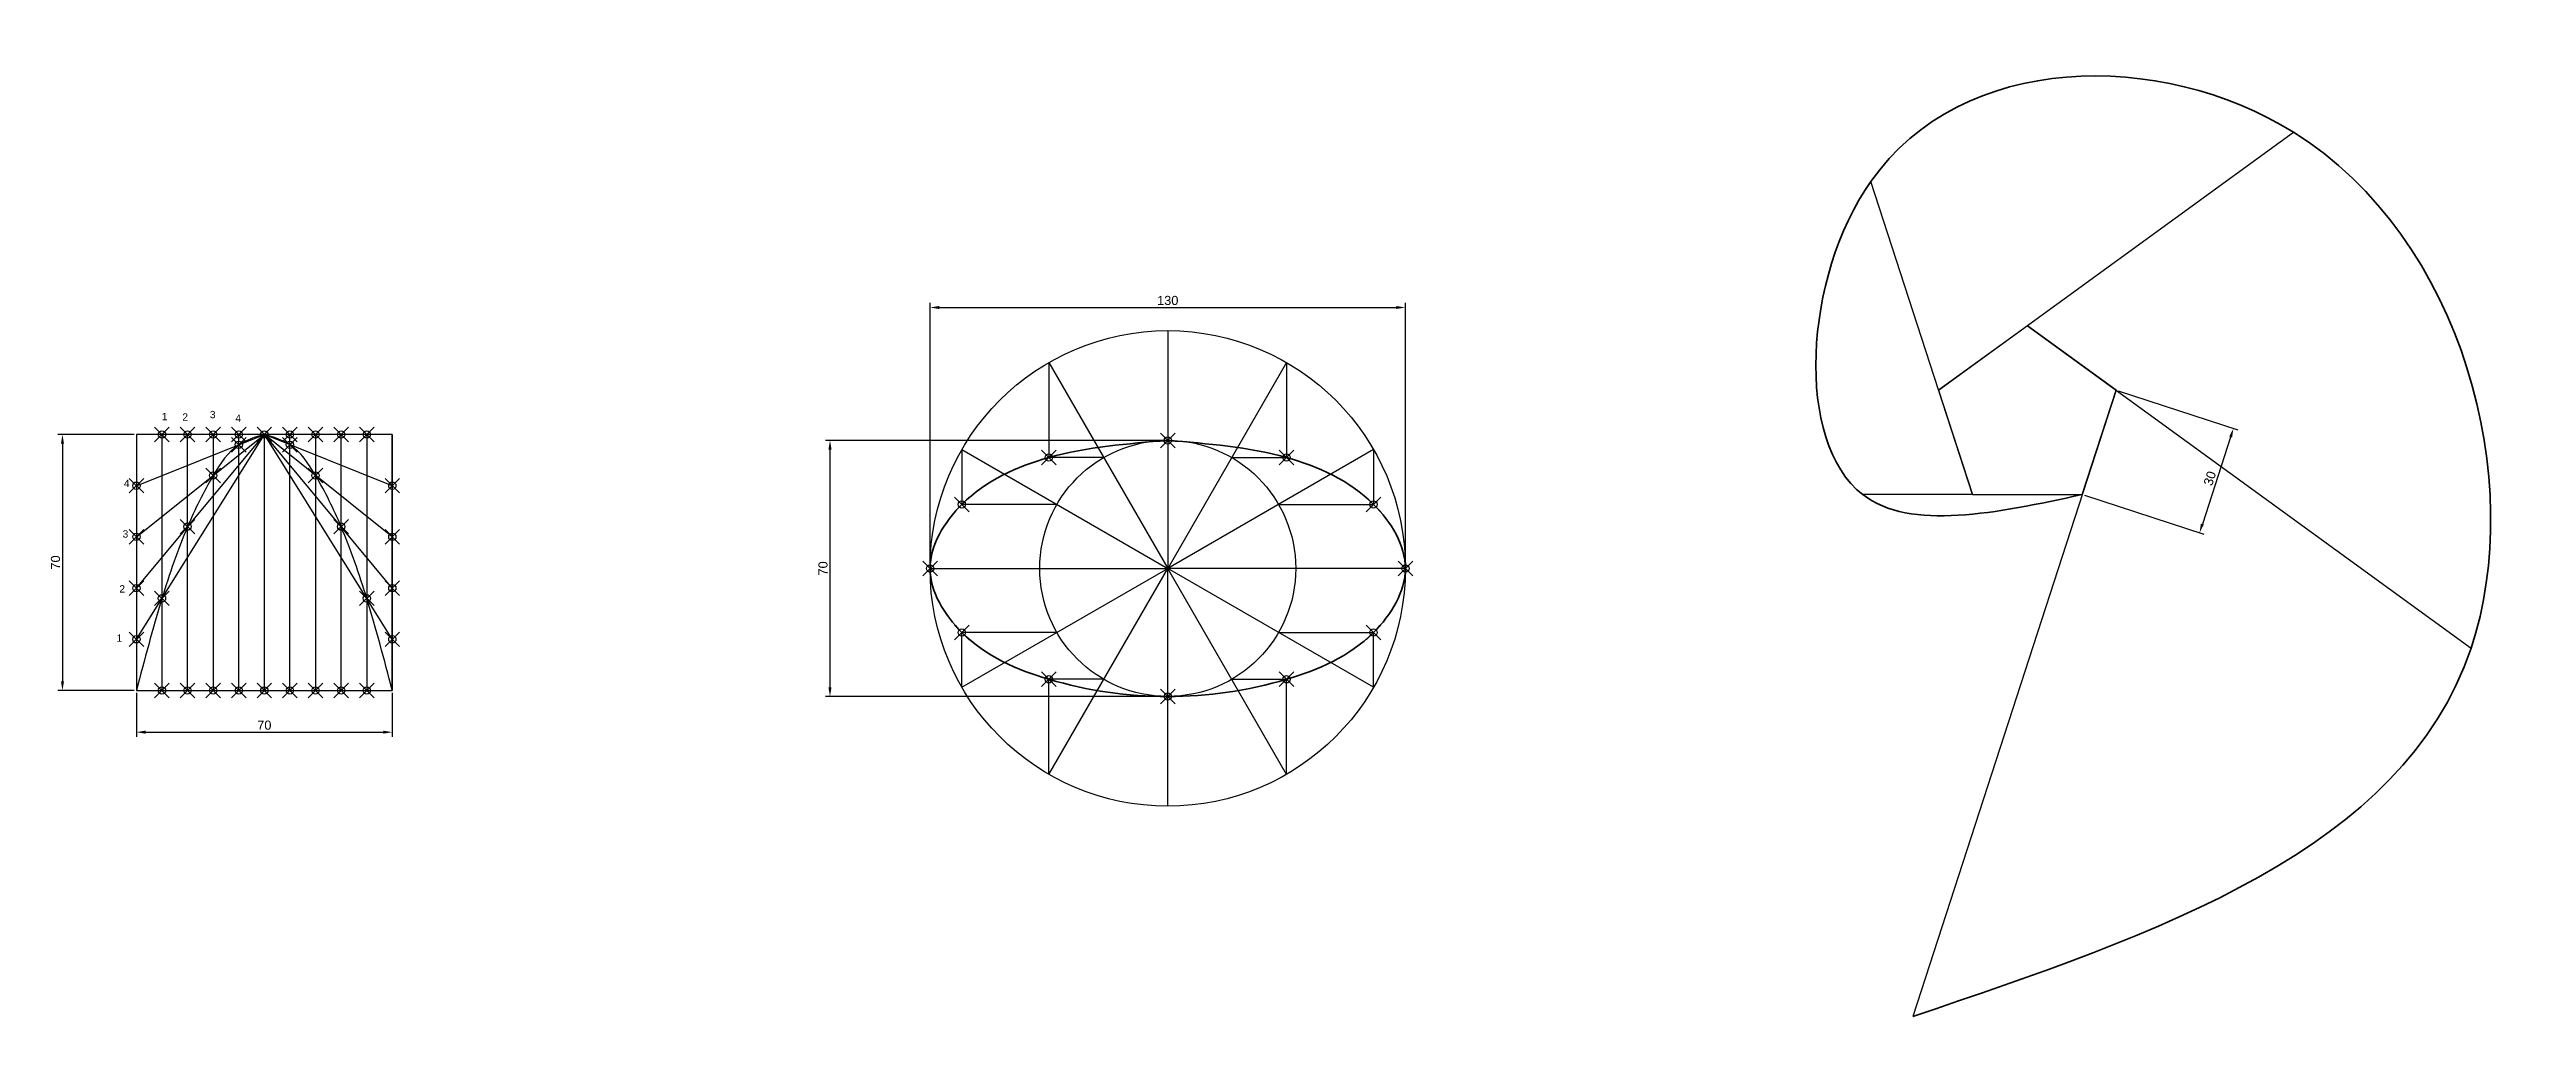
# Model space of a CAD drawing. Header units: millimetres. Extents: x 95 to 1406, y 34 to 298.
# Drawn here: x 95 to 773, y 34 to 298 of the extents above; entities that cross this region are included whole.
import ezdxf

# ---------------------------------------------------------------- set-up
doc = ezdxf.new("R2010")
doc.units = ezdxf.units.MM
doc.header["$PDMODE"] = 35
doc.header["$PDSIZE"] = 2
doc.styles.get("Standard").update_dxf_attribs({"font": 'arial.ttf'})
doc.dimstyles.new('ISO-25', dxfattribs={"dimtxt": 2.5, "dimasz": 2.5, "dimexe": 1.25, "dimexo": 0.625, "dimtad": 1, "dimdec": 0, "dimtxsty": 'Standard', "dimcen": 2.5, "dimclrd": 3, "dimclre": 1, "dimadec": 0, "dimazin": 0, "dimtfac": 1, "dimtdec": 0, "dimtmove": 0, "dimatfit": 3, "dimfxl": 1, "dimarcsym": 0})

# ---------------------------------------------------------------- blocks, each defined once
blk = doc.blocks.new('*D2')
at = {"color": 1, "lineweight": -2, "transparency": 16777216}
for p, q in [((118.34, 193.22), (97.5, 193.22)), ((118.34, 123.22), (97.5, 123.22))]:
    blk.add_line(p, q, dxfattribs=at)
at = {"color": 3, "lineweight": -2, "transparency": 16777216}
blk.add_line((98.75, 190.72), (98.75, 125.72), dxfattribs=at)
at = {"color": 3, "transparency": 16777216}
for points in [[(98.34, 190.72), (99.17, 190.72), (98.75, 193.22)], [(98.34, 125.72), (99.17, 125.72), (98.75, 123.22)]]:
    blk.add_solid(points, dxfattribs=at)
at = {"layer": 'Defpoints', "color": 0, "transparency": 16777216}
for p in [(118.96, 193.22), (98.75, 123.22), (118.96, 123.22)]:
    blk.add_point(p, dxfattribs=at)
at = {"color": 0, "transparency": 16777216, "insert": (96.85, 158.22), "char_height": 2.5, "attachment_point": 5, "rotation": 90}
blk.add_mtext('70', dxfattribs=at)
blk = doc.blocks.new('*D3')
at = {"color": 1, "lineweight": -2, "transparency": 16777216}
for p, q in [((118.96, 122.6), (118.96, 110.59)), ((188.96, 122.6), (188.96, 110.59))]:
    blk.add_line(p, q, dxfattribs=at)
at = {"color": 3, "lineweight": -2, "transparency": 16777216}
blk.add_line((121.46, 111.84), (186.46, 111.84), dxfattribs=at)
at = {"color": 3, "transparency": 16777216}
for points in [[(121.46, 112.25), (121.46, 111.42), (118.96, 111.84)], [(186.46, 112.25), (186.46, 111.42), (188.96, 111.84)]]:
    blk.add_solid(points, dxfattribs=at)
at = {"layer": 'Defpoints', "color": 0, "transparency": 16777216}
for p in [(118.96, 123.22), (188.96, 123.22), (188.96, 111.84)]:
    blk.add_point(p, dxfattribs=at)
at = {"color": 0, "transparency": 16777216, "insert": (153.96, 113.74), "char_height": 2.5, "attachment_point": 5}
blk.add_mtext('70', dxfattribs=at)
blk = doc.blocks.new('*U4')
blk.add_line((0, 32.5), (0, -32.5))
blk = doc.blocks.new('*U5')
at = {"color": 0, "linetype": 'ByBlock', "lineweight": -2, "transparency": 16777216}
blk.add_blockref('*U4', (401.03, 189.1), dxfattribs=at)
for p, rotation in [((384.78, 184.74), 29.99999999999999), ((417.28, 184.74), 329.9999999999999), ((372.89, 172.85), 59.99999999999999), ((429.18, 172.85), 300.0000000000001), ((368.53, 156.6), 90), ((372.89, 140.35), 120), ((384.78, 128.45), 150), ((401.03, 124.1), 180), ((417.28, 128.45), 210), ((429.18, 140.35), 240), ((433.53, 156.6), 270)]:
    blk.add_blockref('*U4', p, dxfattribs=dict(at, rotation=rotation))
blk = doc.blocks.new('*D7')
at = {"color": 1, "lineweight": -2, "transparency": 16777216}
for p, q in [((336.03, 157.22), (336.03, 229.18)), ((466.03, 157.22), (466.03, 229.18))]:
    blk.add_line(p, q, dxfattribs=at)
at = {"color": 3, "lineweight": -2, "transparency": 16777216}
blk.add_line((338.53, 227.93), (463.53, 227.93), dxfattribs=at)
at = {"color": 3, "transparency": 16777216}
for points in [[(338.53, 228.35), (338.53, 227.52), (336.03, 227.93)], [(463.53, 228.35), (463.53, 227.52), (466.03, 227.93)]]:
    blk.add_solid(points, dxfattribs=at)
at = {"layer": 'Defpoints', "color": 0, "transparency": 16777216}
for p in [(466.03, 227.93), (336.03, 156.6), (466.03, 156.6)]:
    blk.add_point(p, dxfattribs=at)
at = {"color": 0, "transparency": 16777216, "insert": (401.03, 229.84), "char_height": 2.5, "attachment_point": 5}
blk.add_mtext('130', dxfattribs=at)
blk = doc.blocks.new('*D8')
at = {"color": 1, "lineweight": -2, "transparency": 16777216}
for p, q in [((400.41, 191.6), (307.41, 191.6)), ((400.41, 121.6), (307.41, 121.6))]:
    blk.add_line(p, q, dxfattribs=at)
at = {"color": 3, "lineweight": -2, "transparency": 16777216}
blk.add_line((308.66, 189.1), (308.66, 124.1), dxfattribs=at)
at = {"color": 3, "transparency": 16777216}
for points in [[(308.24, 189.1), (309.08, 189.1), (308.66, 191.6)], [(308.24, 124.1), (309.08, 124.1), (308.66, 121.6)]]:
    blk.add_solid(points, dxfattribs=at)
at = {"layer": 'Defpoints', "color": 0, "transparency": 16777216}
for p in [(401.03, 191.6), (308.66, 121.6), (401.03, 121.6)]:
    blk.add_point(p, dxfattribs=at)
at = {"color": 0, "transparency": 16777216, "insert": (306.76, 156.6), "char_height": 2.5, "attachment_point": 5, "rotation": 90}
blk.add_mtext('70', dxfattribs=at)
blk = doc.blocks.new('*D9')
at = {"color": 1, "lineweight": -2, "transparency": 16777216}
for p, q in [((660.99, 205.12), (693.69, 194.5)), ((651.72, 176.59), (684.42, 165.97))]:
    blk.add_line(p, q, dxfattribs=at)
at = {"color": 3, "lineweight": -2, "transparency": 16777216}
blk.add_line((691.73, 192.51), (684, 168.73), dxfattribs=at)
at = {"color": 3, "transparency": 16777216}
for points in [[(691.33, 192.64), (692.12, 192.38), (692.5, 194.88)], [(683.6, 168.86), (684.4, 168.6), (683.23, 166.35)]]:
    blk.add_solid(points, dxfattribs=at)
at = {"layer": 'Defpoints', "color": 0, "transparency": 16777216}
for p in [(660.4, 205.31), (651.13, 176.78), (683.23, 166.35)]:
    blk.add_point(p, dxfattribs=at)
at = {"color": 0, "transparency": 16777216, "insert": (686.05, 181.21), "char_height": 2.5, "attachment_point": 5, "rotation": 72}
blk.add_mtext('30', dxfattribs=at)

msp = doc.modelspace()

# ---------------------------------------------------------------- linework, layer by layer
for p, q in [((611.86, 205.31), (708.94, 275.85)), ((621.13, 176.78), (593.32, 262.38)), ((636.13, 222.95), (757.48, 134.78)), ((368.53, 212.89), (368.53, 186.91)), ((433.53, 212.89), (433.53, 186.91)), ((660.4, 205.31), (604.78, 34.12)), ((188.96, 193.22), (118.96, 193.22)), ((118.96, 193.22), (118.96, 123.22)), ((118.96, 137.22), (153.96, 193.22)), ((118.96, 151.22), (153.96, 193.22)), ((118.96, 165.22), (153.96, 193.22)), ((118.96, 179.22), (153.96, 193.22)), ((125.96, 193.22), (125.96, 123.22)), ((132.96, 123.22), (132.96, 193.22)), ((139.96, 193.22), (139.96, 123.22)), ((146.96, 123.22), (146.96, 193.22)), ((153.96, 123.22), (153.96, 193.22)), ((153.96, 123.22), (153.96, 193.22)), ((188.96, 137.22), (153.96, 193.22)), ((188.96, 151.22), (153.96, 193.22)), ((188.96, 165.22), (153.96, 193.22)), ((188.96, 179.22), (153.96, 193.22)), ((160.96, 123.22), (160.96, 193.22)), ((167.96, 193.22), (167.96, 123.22)), ((174.96, 123.22), (174.96, 193.22)), ((181.96, 193.22), (181.96, 123.22)), ((188.96, 123.22), (188.96, 193.22)), ((188.96, 193.22), (188.96, 123.22)), ((344.74, 189.1), (344.74, 174.1)), ((383.53, 186.91), (368.53, 186.91)), ((418.53, 186.91), (433.53, 186.91)), ((457.32, 189.1), (457.32, 174.1)), ((621.13, 176.78), (591.13, 176.78)), ((370.72, 174.1), (344.74, 174.1)), ((431.34, 174.1), (457.32, 174.1)), ((344.74, 124.1), (344.74, 139.1)), ((370.72, 139.1), (344.74, 139.1)), ((431.34, 139.1), (457.32, 139.1)), ((457.32, 124.1), (457.32, 139.1)), ((118.96, 123.22), (188.96, 123.22)), ((368.53, 100.31), (368.53, 126.29)), ((383.53, 126.29), (368.53, 126.29)), ((418.53, 126.29), (433.53, 126.29)), ((433.53, 100.31), (433.53, 126.29))]:
    msp.add_line(p, q)
msp.add_lwpolyline([(621.13, 176.78), (651.13, 176.78), (660.4, 205.31), (636.13, 222.95), (611.86, 205.31)], close=True)
for radius in [65, 35]:
    msp.add_circle((401.03, 156.6), radius)
at = {"color": 240, "lineweight": 35, "true_color": 0xed1f24}
msp.add_spline([(604.78, 34.12), (757.48, 134.78), (708.94, 275.85), (593.32, 262.38), (591.13, 176.78), (651.13, 176.78)], degree=3, dxfattribs=at)
at = {"color": 242, "lineweight": 30, "true_color": 0xcd2027}
msp.add_open_spline([(188.96, 123.22), (186.75, 131.64), (182.77, 146.76), (175.95, 166.65), (169.1, 180.62), (162.49, 190.7), (156.43, 192.49), (153.96, 193.22), (151.49, 192.49), (145.44, 190.7), (138.83, 180.62), (131.98, 166.65), (125.16, 146.76), (121.18, 131.64), (118.96, 123.22)], degree=3, knots=[0, 0, 0, 0, 26.154158, 46.966655, 62.61913, 73.55348, 81.092711, 81.092711, 81.092711, 88.631941, 99.566291, 115.218767, 136.031263, 162.185421, 162.185421, 162.185421, 162.185421], dxfattribs=at)
at = {"color": 40, "lineweight": 35, "true_color": 0xf8d731}
msp.add_spline([(401.03, 191.6), (433.53, 186.91), (457.32, 174.1), (466.03, 156.6), (457.32, 139.1), (433.53, 126.29), (401.03, 121.6), (368.53, 126.29), (344.74, 139.1), (336.03, 156.6), (344.74, 174.1), (368.53, 186.91), (401.03, 191.6)], degree=3, dxfattribs=at)
for p in [(125.96, 193.22), (132.96, 193.22), (139.96, 193.22), (146.96, 193.22), (146.96, 190.42), (153.96, 193.22), (160.96, 193.22), (160.96, 193.22), (160.96, 190.42), (167.96, 193.22), (167.96, 193.22), (174.96, 193.22), (174.96, 193.22), (181.96, 193.22), (181.96, 193.22), (401.03, 191.6), (139.96, 182.02), (167.96, 182.02), (368.53, 186.91), (433.53, 186.91), (118.96, 179.22), (188.96, 179.22), (132.96, 168.02), (174.96, 168.02), (344.74, 174.1), (457.32, 174.1), (118.96, 165.22), (188.96, 165.22), (336.03, 156.6), (466.03, 156.6), (118.96, 151.22), (125.96, 148.42), (181.96, 148.42), (188.96, 151.22), (118.96, 137.22), (188.96, 137.22), (344.74, 139.1), (457.32, 139.1), (125.96, 123.22), (132.96, 123.22), (139.96, 123.22), (146.96, 123.22), (153.96, 123.22), (160.96, 123.22), (160.96, 123.22), (167.96, 123.22), (167.96, 123.22), (174.96, 123.22), (174.96, 123.22), (181.96, 123.22), (181.96, 123.22), (368.53, 126.29), (401.03, 121.6), (433.53, 126.29)]:
    msp.add_point(p)

# ---------------------------------------------------------------- block references
msp.add_blockref('*U5', (0, 0))

# ---------------------------------------------------------------- texts
for s, p in [('1', (125.91, 197.11)), ('2', (131.54, 197)), ('3', (139.06, 197.66)), ('4', (146.02, 196.67)), ('4', (115.52, 178.83)), ('3', (115.19, 165.03)), ('2', (114.3, 150.01)), ('1', (113.53, 136.54))]:
    msp.add_text(s, height=2).set_placement(p)

# ---------------------------------------------------------------- dimensions: what is measured, and where the dimension line sits
for base, p1, p2, picture, middle in [((466.03, 227.93), (336.03, 156.6), (466.03, 156.6), '*D7', (401.03, 229.84)), ((188.96, 111.84), (118.96, 123.22), (188.96, 123.22), '*D3', (153.96, 113.74))]:
    dim = msp.add_linear_dim(base=base, p1=p1, p2=p2, dimstyle='ISO-25')
    dim.commit()
    dim.dimension.update_dxf_attribs({"geometry": picture, "text_midpoint": middle})
dim = msp.add_aligned_dim(p1=(660.4, 205.31), p2=(651.13, 176.78), distance=33.75, dimstyle='ISO-25')
dim.commit()
dim.dimension.update_dxf_attribs({"geometry": '*D9', "text_midpoint": (686.05, 181.21)})
for base, p1, p2, picture, middle in [((98.75, 123.22), (118.96, 193.22), (118.96, 123.22), '*D2', (96.85, 158.22)), ((308.66, 121.6), (401.03, 191.6), (401.03, 121.6), '*D8', (306.76, 156.6))]:
    dim = msp.add_linear_dim(base=base, p1=p1, p2=p2, angle=90, dimstyle='ISO-25')
    dim.commit()
    dim.dimension.update_dxf_attribs({"geometry": picture, "text_midpoint": middle})

doc.saveas('drawing.dxf')
